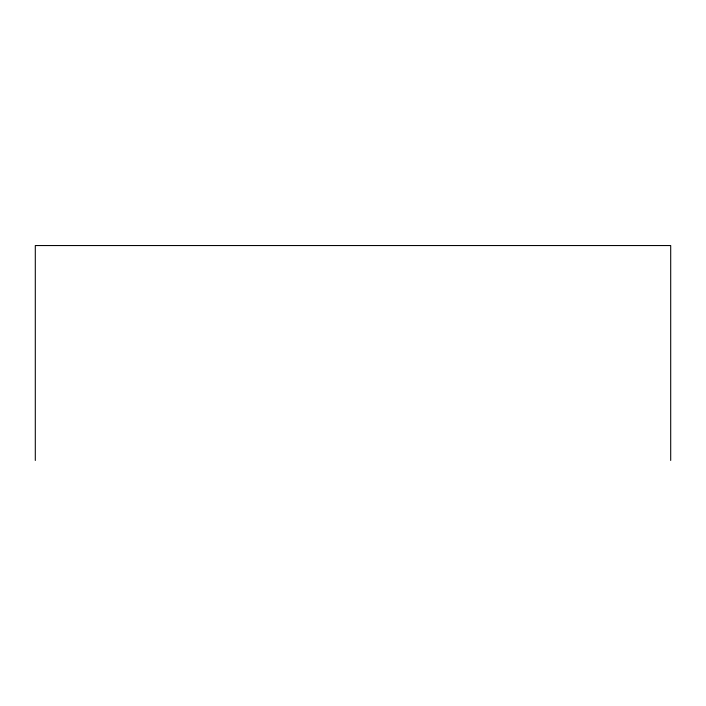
<?xml version="1.0" encoding="UTF-8"?>
<svg xmlns="http://www.w3.org/2000/svg" width="706" height="706" viewBox="0 0 706 706"><rect width="100%" height="100%" fill="white"/><g stroke="black" fill="none" stroke-linecap="round" stroke-linejoin="round"><path stroke-width="1.06" d="M670.7 460.453L670.7 245.547L35.3 245.547L35.3 460.453"/></g></svg>
